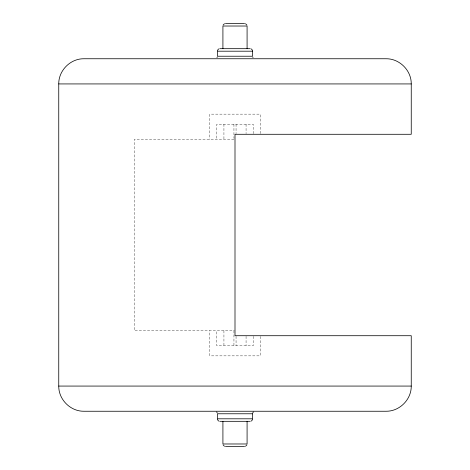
<?xml version="1.0" encoding="UTF-8"?>
<svg xmlns="http://www.w3.org/2000/svg" width="470" height="470" viewBox="0 0 470 470"><rect width="100%" height="100%" fill="white"/><g stroke="black" fill="none" stroke-linecap="round" stroke-linejoin="round"><path stroke-width="0.35" stroke-dasharray="2.35 1.76" d="M233.942 139.32L134.285 139.32L134.285 330.68L234.307 330.68M260.18 133.568L260.18 114.145L209.82 114.145L209.82 139.32M260.18 336.432L260.18 355.855L209.82 355.855L209.82 330.68M253.213 133.656L253.213 124.215L216.787 124.215L216.787 139.32M253.213 336.344L253.213 345.785L216.787 345.785L216.787 330.68M246.069 124.215L246.069 133.656M246.069 336.344L246.069 345.785M236.058 124.215L236.058 133.656M236.058 336.344L236.058 345.785M233.942 124.215L233.942 138.38M233.942 330.68L233.942 345.785M223.932 124.215L223.932 139.32M223.932 330.68L223.932 345.785"/><path stroke-width="0.7" d="M222.915 421.32L222.915 443.98L247.085 443.98L247.085 421.32M58.75 83.93C58.55 70.477 70.471 58.55 83.93 58.75L386.07 58.75C399.529 58.55 411.45 70.477 411.25 83.93L411.25 134.285L235 134.285L235 335.715L411.25 335.715L411.25 386.07C411.45 399.524 399.529 411.45 386.07 411.25L83.93 411.25C70.471 411.45 58.55 399.524 58.75 386.07L58.75 83.93L411.25 83.93M217.416 50.736L218.115 49.415L218.967 48.856M252.584 419.264L251.885 420.585L251.033 421.144M223.091 25.092L224.507 23.676M216.964 57.61L217.199 57.158M252.801 412.842L253.365 411.99M246.909 444.908L245.493 446.324M225.43 23.5L244.57 23.5M219.895 48.68L250.105 48.68M58.75 386.07L411.25 386.07M219.895 421.32L250.105 421.32M225.43 446.5L244.57 446.5M245.493 23.676L246.909 25.092M251.033 48.856L251.885 49.415L252.584 50.736M218.967 421.144L218.115 420.585L217.416 419.264M224.507 446.324L223.091 444.908M216.635 411.99L217.199 412.842M252.801 57.158L253.036 57.61M247.085 48.68L247.085 26.02L222.915 26.02L222.915 48.68M252.619 51.195L217.381 51.195L217.375 56.23L252.619 56.23L252.625 51.195M252.619 413.77L217.381 413.77L217.375 418.805L252.619 418.805L252.625 413.77"/></g></svg>
